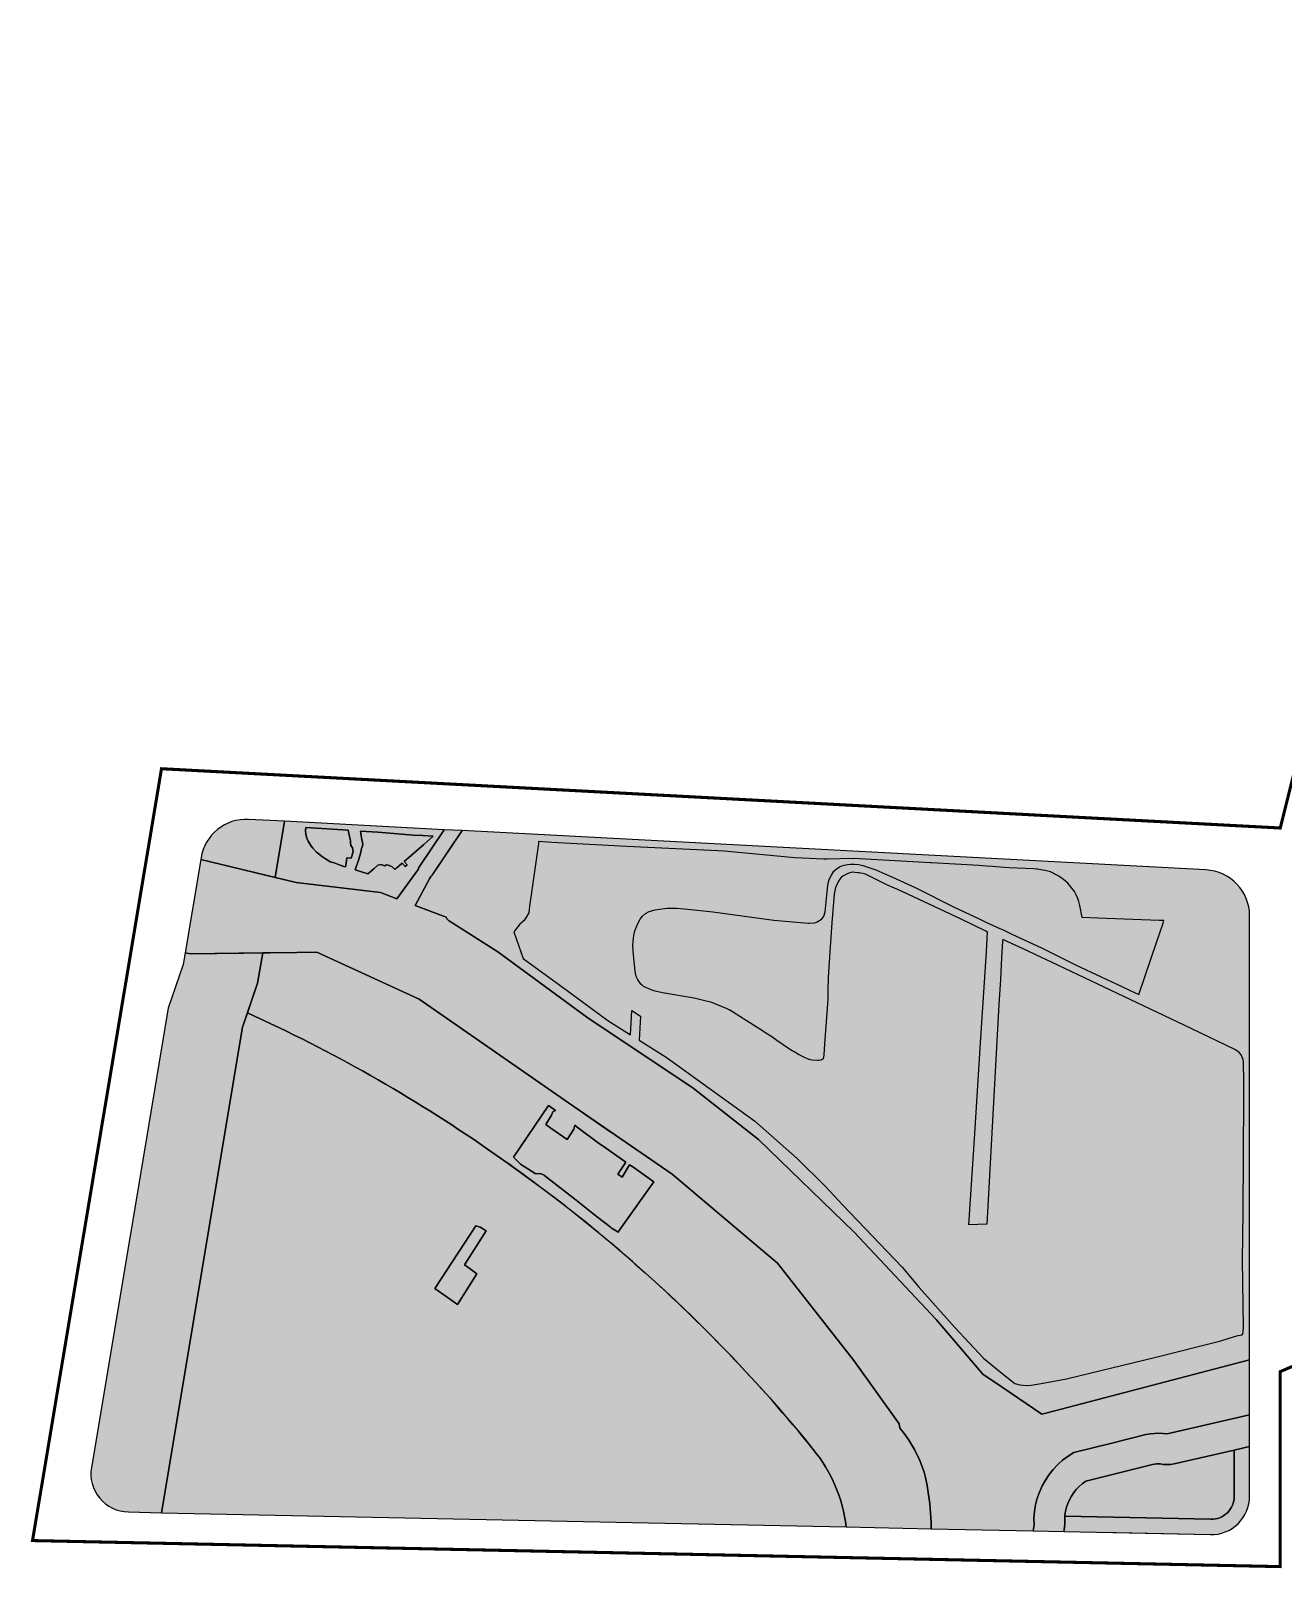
# Model space of a CAD drawing. Header units: millimetres. Extents: x 39642 to 41440, y 212526 to 214342.
# Drawn here: x 39642 to 40460, y 212526 to 213529 of the extents above; entities that cross this region are included whole.
import ezdxf

# ---------------------------------------------------------------- set-up
doc = ezdxf.new("R2010")
doc.units = ezdxf.units.MM
for name, color, linetype in [('00-规划范围', 1, 'Continuous'), ('01-用地方案边线', 7, 'Continuous'), ('YD-A33', 211, 'Continuous'), ('YD-B1B2', 1, 'Continuous'), ('YD-E1', 4, 'Continuous'), ('YD-E2', 111, 'Continuous'), ('YD-G1', 3, 'Continuous'), ('YD-G2', 94, 'Continuous')]:
    doc.layers.add(name, color=color, linetype=linetype)

msp = doc.modelspace()

# ---------------------------------------------------------------- hatches: boundary and pattern name
at = {"layer": 'YD-A33'}
h = msp.add_hatch(color=256, dxfattribs=at)
h.dxf.hatch_style = 1
h.paths.add_polyline_path([(39727.7, 212562), (40035, 212555.6), (40174.7, 212552.7, 0.140094), (40153.2, 212603.3, 0.071853), (39943.3, 212797.4, 0.045986), (39783.8, 212888.3), (39780.6, 212878.9)])
h.paths.add_polyline_path([(39906.2, 212708.4), (39932.8, 212749.3), (39935.8, 212748.4), (39939.7, 212746.1), (39925.4, 212723.8), (39929.2, 212721.2), (39933.5, 212718), (39921, 212697.9)], flags=16)
at = {"layer": 'YD-B1B2'}
h = msp.add_hatch(color=256, dxfattribs=at)
h.dxf.hatch_style = 1
h.paths.add_polyline_path([(40428, 212602.9), (40388.8, 212593.9), (40386.4, 212593.5), (40384, 212593.4), (40381.6, 212593.5), (40379.6, 212593.8), (40378.4, 212593.9), (40377.2, 212593.9), (40376, 212593.7), (40374.6, 212593.5), (40352, 212587.8), (40331, 212582.5), (40328.7, 212580.8), (40326.7, 212579), (40324.9, 212577.1), (40323.2, 212575.1), (40321.8, 212572.8), (40320.5, 212570.5), (40319.4, 212568.1), (40318.5, 212565.6), (40317.9, 212563), (40317.5, 212560.4), (40317.5, 212560.8), (40317.4, 212559.7), (40317.4, 212559.7), (40412.7, 212557.7, 0.42035), (40428, 212572.7)])
at = {"layer": 'YD-E1'}
h = msp.add_hatch(color=256, dxfattribs=at)
h.dxf.hatch_style = 1
h.paths.add_polyline_path([(40276.4, 212644), (40263.9, 212652.4), (40233.3, 212688.1), (40179.8, 212745.2), (40117.4, 212805.7), (40074.7, 212839.2), (40005.3, 212885.4), (39947.2, 212928.1), (39915.1, 212948.7), (39914.2, 212949.5), (39913.5, 212950.7), (39893.3, 212958.3), (39902.8, 212976.2), (39902.9, 212976.2), (39903.5, 212977.3), (39904.1, 212977.9), (39904.4, 212978.3), (39924, 213007.3), (39912.3, 213007.9), (39896.1, 212983.9), (39895.9, 212983.6), (39895.6, 212982.9), (39895.3, 212982), (39893.6, 212979.6), (39881.4, 212962.8), (39870.7, 212966.8), (39815.5, 212973.4), (39753.3, 212988.5), (39743.1, 212927.4), (39746.7, 212926.9), (39816.1, 212927.8), (39829.2, 212928), (39895.9, 212897.3), (39993.3, 212829.6), (40061, 212783), (40129.8, 212724.8), (40179.6, 212661.3), (40209.2, 212620), (40209.6, 212617.1), (40211.9, 212614.6), (40215.3, 212609.8), (40219.3, 212603.3), (40222.8, 212596), (40225.5, 212588.5), (40226.5, 212585), (40227.6, 212579.8), (40229.2, 212567.8), (40230.1, 212555.5), (40230.1, 212555.5), (40230.2, 212551.5), (40296.7, 212550.1), (40297.3, 212554.1), (40297.2, 212558.5), (40297.6, 212562.8), (40297.6, 212562.8), (40297.6, 212562.8), (40297.6, 212562.8), (40298.3, 212567.1), (40299.3, 212571.4), (40300.8, 212575.5), (40302.6, 212579.5), (40304.7, 212583.3), (40307.1, 212586.9), (40309.8, 212590.3), (40312.8, 212593.5), (40315.8, 212596.2), (40319.6, 212599), (40323.3, 212601.3), (40347.1, 212607.2), (40370.3, 212613), (40373.1, 212613.5), (40375.9, 212613.8), (40378.7, 212613.9), (40381.5, 212613.7), (40384.3, 212613.4), (40438, 212625.8), (40438, 212661.7), (40305.8, 212627.3), (40302.4, 212626.4), (40276.4, 212644), (40276.4, 212644), (40276.4, 212644)])
at = {"layer": 'YD-E2'}
h = msp.add_hatch(color=256, dxfattribs=at)
h.dxf.hatch_style = 1
h.paths.add_polyline_path([(39832.7, 212990.1), (39828.9, 212993.3), (39826.5, 212995.8), (39825.6, 212997), (39824, 212999.3), (39823.4, 213000.4), (39822.4, 213002.9), (39822.3, 213003.5), (39822, 213004.7), (39821.8, 213007.3), (39822, 213009.3), (39849.6, 213007.6), (39850.8, 213001.6), (39851, 213000.7), (39851, 212999.6), (39851.4, 212997.5), (39852.3, 212996), (39852.7, 212994.9), (39852.8, 212993.5), (39851.5, 212989.3), (39848.7, 212989.6), (39848.2, 212986.1), (39847.9, 212983.6), (39846.8, 212983.9), (39842.5, 212985.4), (39840.4, 212986.2), (39837.9, 212986.9), (39836.9, 212987.5), (39834.8, 212988.8)])
h = msp.add_hatch(color=256, dxfattribs=at)
h.dxf.hatch_style = 1
h.paths.add_polyline_path([(39854.2, 212981.6), (39856.5, 212988.7), (39857.7, 212992.3), (39858, 212994.3), (39858.3, 212995.6), (39858.8, 212996.8), (39859.1, 212998), (39858.9, 212999.7), (39858.5, 213001.2), (39857.7, 213007), (39869, 213006.3), (39892.3, 213004.4), (39898.3, 213004), (39905.1, 213003.6), (39898.9, 212998.3), (39886.1, 212987.2), (39888, 212985), (39886.8, 212983.9), (39884.8, 212986.1), (39883.1, 212984.6), (39880, 212981.9), (39878.2, 212983.7), (39875.8, 212984.8), (39874.5, 212985), (39873.5, 212984.2), (39870.8, 212985.1), (39869, 212984.8), (39866.3, 212982.4), (39863.5, 212980), (39862.4, 212979.1)])
h = msp.add_hatch(color=256, dxfattribs=at)
h.dxf.hatch_style = 1
h.paths.add_polyline_path([(40365.6, 212900.3), (40360.1, 212903), (40354.6, 212905.6), (40350.5, 212907.5), (40348.6, 212908.4), (40341.2, 212911.8), (40324.3, 212919.7), (40302.1, 212930.8), (40282.8, 212939.8), (40277.6, 212942.2), (40273.4, 212944.1), (40269.8, 212945.8), (40266.2, 212947.4), (40265, 212948), (40261.4, 212949.7), (40245.2, 212957.3), (40219.7, 212970.2), (40204.8, 212976.9), (40199.9, 212979), (40194.1, 212981.6), (40191.3, 212982.6), (40185.6, 212984.5), (40182.9, 212985.1), (40180.1, 212985.3), (40178.3, 212985.3), (40177.4, 212985.3), (40175.5, 212985.2), (40173.4, 212984.8), (40171.9, 212984.3), (40170.4, 212983.6), (40168.1, 212982.1), (40166.7, 212980.8), (40165.1, 212978.3), (40163.5, 212975.3), (40163.1, 212973.8), (40162.7, 212971.4), (40162.2, 212967.3), (40160.9, 212954.3), (40159.9, 212951.3), (40159.7, 212950.8), (40158.8, 212949.8), (40157.8, 212949), (40156.7, 212948.3), (40155.7, 212947.7), (40154.3, 212947.1), (40150.2, 212946.7), (40127.5, 212948.9), (40087.6, 212954.3), (40071.3, 212956.1), (40064.1, 212956.6), (40057.7, 212956.6), (40052.7, 212956.1), (40049.9, 212955.5), (40046.1, 212954.5), (40043.7, 212953.2), (40041.6, 212951.4), (40040.1, 212949.4), (40038.8, 212947.1), (40036.7, 212941.9), (40036, 212938.9), (40035.5, 212934.8), (40035.4, 212932.4), (40035.6, 212928.7), (40036.9, 212915.4), (40037.6, 212912.1), (40038.5, 212910.3), (40040.6, 212907.1), (40041.5, 212906.4), (40042.4, 212905.5), (40047.4, 212903.3), (40050, 212902.5), (40054.8, 212901.5), (40075.5, 212897.9), (40084.1, 212895.8), (40085.2, 212895.6), (40086.9, 212895), (40097, 212890.9), (40098.2, 212890.3), (40100.4, 212888.9), (40114.1, 212880.3), (40120.6, 212876.1), (40120.9, 212875.9), (40121.5, 212875.6), (40126.1, 212872.6), (40129.4, 212870.3), (40137.7, 212864.7), (40139.4, 212863.6), (40140.7, 212862.8), (40143.5, 212861.1), (40147.5, 212859.1), (40149.5, 212858.2), (40151.2, 212857.7), (40152.5, 212857.5), (40156, 212857.2), (40156.7, 212857.2), (40158.3, 212857.5), (40159.6, 212858.2), (40160.1, 212860.8), (40160.6, 212868), (40162.6, 212897), (40162.6, 212902.6), (40162.9, 212911.3), (40164, 212928.1), (40165.3, 212947.1), (40166.9, 212965.8), (40167.5, 212969.2), (40167.9, 212970.6), (40169.9, 212974.7), (40171.3, 212976.6), (40172.4, 212977.5), (40175.4, 212979.2), (40177.8, 212980), (40179, 212980.1), (40180.4, 212980), (40182.2, 212979.8), (40183.2, 212979.7), (40184.1, 212979.5), (40185.6, 212979.2), (40187.2, 212978.8), (40188.1, 212978.4), (40201.3, 212972), (40211.2, 212967.6), (40215.3, 212965.6), (40249.3, 212949.8), (40265.8, 212941.7), (40267, 212941.1), (40266.8, 212937.1), (40266.2, 212928.1), (40262.4, 212868.7), (40258.6, 212809.3), (40254.8, 212749.9), (40266.4, 212750.3), (40269.1, 212798.1), (40271.8, 212845.9), (40274.4, 212893.8), (40275.4, 212910.1), (40276.1, 212924.2), (40276.8, 212935.2), (40276.9, 212936.3), (40293.1, 212928.8), (40298.4, 212926.1), (40308.7, 212921.4), (40317.5, 212917.2), (40355.9, 212899), (40399.8, 212878), (40428.9, 212864.2), (40431.5, 212862.3), (40432.5, 212861), (40433.9, 212857.9), (40434.1, 212856.1), (40434.2, 212843.7), (40434.3, 212843.3), (40434.2, 212841.4), (40434.3, 212832.9), (40434.1, 212795.8), (40434.1, 212794.6), (40433.8, 212758.1), (40433.4, 212726.9), (40434.1, 212683.4), (40433.9, 212680.1), (40433.7, 212678.8), (40433.2, 212678.1), (40430.6, 212677.6), (40428.2, 212677), (40419.3, 212674.3), (40376.8, 212663.6), (40318.4, 212649.5), (40301.9, 212646.4), (40295.4, 212645.2), (40292.4, 212645), (40290.1, 212645.2), (40288.1, 212645.5), (40284.8, 212646.3), (40275.2, 212654), (40264.4, 212662.8), (40245.5, 212683), (40222.3, 212709), (40211.3, 212722.4), (40172.4, 212762.8), (40161.1, 212774.9), (40142.6, 212793.2), (40114.8, 212817.8), (40057.1, 212859.4), (40039.6, 212870.4), (40040.4, 212886.1), (40034.8, 212889.8), (40033.9, 212874), (40019, 212883.4), (39993.4, 212902.2), (39963.8, 212923.9), (39957.6, 212941.3), (39961.6, 212946.2), (39964.5, 212948.7), (39967.4, 212953.6), (39968, 212958.1), (39968.8, 212963.8), (39968.8, 212963.9), (39973.8, 212998.9), (39973.9, 213000.1), (39982.4, 212999.6), (40031.5, 212997), (40090.9, 212994.1), (40095, 212993.9), (40141.1, 212989.6), (40160.1, 212988.7), (40162.3, 212988.6), (40179.5, 212989), (40229.6, 212986.2), (40229.9, 212986.2), (40230.4, 212986.2), (40261.2, 212984.5), (40266.5, 212984.1), (40270.3, 212983.8), (40272.4, 212983.7), (40281.1, 212983.1), (40297, 212982.3), (40299.5, 212982.1), (40305.4, 212981.1), (40308, 212980.3), (40313.5, 212977.5), (40316.6, 212975.3), (40319.3, 212972.9), (40321.2, 212970.9), (40323.8, 212967.5), (40324.9, 212965.3), (40325.8, 212963), (40326.5, 212961.1), (40327.2, 212958.3), (40328.8, 212950.6), (40339, 212950.2), (40379, 212948.7), (40382.1, 212948.6), (40381.5, 212946.8), (40379.2, 212939.9), (40377.4, 212934.8)])
h = msp.add_hatch(color=256, dxfattribs=at)
h.dxf.hatch_style = 1
h.paths.add_polyline_path([(40049.1, 212777.9), (40035.3, 212787.8), (40033.3, 212789.2), (40028.4, 212781.1), (40025.7, 212783), (40030.8, 212790.9), (40017.5, 212800.2), (40012.7, 212803.5), (39999.1, 212813.8), (39997.5, 212815), (39996.8, 212812.3), (39992.6, 212805.7), (39981.9, 212813.1), (39978.5, 212815.4), (39982.3, 212821.6), (39983.2, 212823.7), (39983.2, 212823.7), (39984.9, 212824.5), (39980.3, 212827.9), (39957.4, 212794.1), (39962.1, 212789.6), (39971.6, 212783.5), (39975.5, 212783.3), (39977.5, 212782.3), (39979, 212781.1), (39997.2, 212766.9), (40009.3, 212757.4), (40012.4, 212755), (40020.5, 212748.6), (40021.2, 212747.9), (40025.9, 212745.2), (40027, 212746.9)])
h = msp.add_hatch(color=256, dxfattribs=at)
h.dxf.hatch_style = 1
h.paths.add_polyline_path([(39933.5, 212718), (39929.2, 212721.2), (39925.4, 212723.8), (39939.7, 212746.1), (39935.8, 212748.4), (39932.8, 212749.3), (39906.2, 212708.4), (39921, 212697.9)])
at = {"layer": 'YD-G1'}
h = msp.add_hatch(color=256, dxfattribs=at)
h.dxf.hatch_style = 1
h.paths.add_polyline_path([(39802, 212976.7), (39815.5, 212973.4), (39870.7, 212966.8), (39881.4, 212962.8), (39895.3, 212982), (39895.7, 212983.3), (39912.3, 213007.9), (39808.1, 213013.4)])
h.paths.add_polyline_path([(39849.6, 213007.6), (39850.8, 213001.6), (39851, 213000.7), (39851, 212999.6), (39851.4, 212997.5), (39853.1, 212994.5), (39851.5, 212989.3), (39848.7, 212989.6), (39848.2, 212986.1), (39847.9, 212983.5), (39842.5, 212985.4), (39840.4, 212986.2), (39837.7, 212987), (39834.8, 212988.8), (39832.7, 212990.1), (39828.9, 212993.3), (39824.7, 212997.8), (39822.6, 213002.1), (39821.7, 213006.3), (39822, 213009.3)], flags=16)
h.paths.add_polyline_path([(39854.2, 212981.6), (39856.5, 212988.7), (39857.7, 212992.3), (39858, 212994.3), (39859, 212998.7), (39858.9, 212999.7), (39858.5, 213001.2), (39857.7, 213007), (39869, 213006.3), (39892.3, 213004.4), (39898.3, 213004), (39905.1, 213003.6), (39898.9, 212998.3), (39886.1, 212987.2), (39888, 212985), (39886.8, 212983.9), (39884.8, 212986.1), (39883.1, 212984.6), (39880, 212981.9), (39878.2, 212983.7), (39875.8, 212984.8), (39874.5, 212985), (39873.5, 212984.2), (39870.8, 212985.1), (39869, 212984.8), (39866.3, 212982.4), (39862.4, 212979.1)], flags=16)
h = msp.add_hatch(color=256, dxfattribs=at)
h.dxf.hatch_style = 1
h.paths.add_polyline_path([(40438, 212951.7, 0.398242), (40409.5, 212981.6), (39924, 213007.3), (39902.6, 212975.7), (39893.3, 212958.4), (39893.3, 212958.4), (39893.3, 212958.3), (39913.6, 212950.7), (39913.8, 212950.3), (39914, 212949.9), (39914.2, 212949.5), (39914.5, 212949.2), (39914.8, 212948.9), (39915.1, 212948.6), (39915.5, 212948.4), (39947.2, 212928.1), (40005.3, 212885.4), (40074.7, 212839.2), (40117.4, 212805.7), (40179.8, 212745.2), (40233.3, 212688.1), (40263.9, 212652.4), (40276.4, 212644), (40302.4, 212626.4), (40305.8, 212627.3), (40438, 212661.7)])
h.paths.add_polyline_path([(40037.8, 212911.4), (40036.9, 212915.4), (40035.4, 212931.3), (40035.6, 212937.4), (40036.7, 212941.9), (40039.3, 212948.3), (40042.5, 212952.6), (40046.1, 212954.5), (40051.3, 212955.9), (40057.7, 212956.6), (40064.1, 212956.6), (40071.3, 212956.1), (40087.6, 212954.3), (40127.5, 212948.9), (40149.8, 212946.8), (40150.6, 212946.8), (40153.8, 212947.1), (40154.8, 212947.3), (40155.7, 212947.7), (40156.7, 212948.3), (40157.6, 212948.8), (40158, 212949.1), (40158.8, 212949.8), (40159.7, 212950.8), (40159.9, 212951.1), (40160, 212951.5), (40160.9, 212954.3), (40162.2, 212967.3), (40162.7, 212971.4), (40163.2, 212974.8), (40166.6, 212981.2), (40171.9, 212984.5), (40176, 212985.3), (40178.3, 212985.3), (40182.3, 212985.3), (40185.6, 212984.5), (40193.3, 212981.9), (40199.9, 212979), (40204.8, 212976.9), (40219.7, 212970.2), (40245.2, 212957.3), (40261.4, 212949.7), (40265, 212948), (40269.8, 212945.8), (40273.4, 212944.1), (40277.6, 212942.2), (40282.8, 212939.8), (40302.1, 212930.8), (40324.3, 212919.7), (40341.2, 212911.8), (40348.6, 212908.4), (40350.5, 212907.5), (40354.6, 212905.6), (40360.1, 212903), (40365.6, 212900.3), (40377.4, 212934.8), (40379.2, 212939.9), (40381.5, 212946.8), (40382.1, 212948.6), (40379, 212948.7), (40339, 212950.2), (40328.8, 212950.6), (40327.2, 212958.3), (40326.5, 212961.1), (40325.8, 212963), (40324.9, 212965.3), (40323.8, 212967.5), (40321.2, 212970.9), (40319.3, 212972.9), (40316.6, 212975.3), (40313.5, 212977.5), (40308, 212980.3), (40305.4, 212981.1), (40299.5, 212982.1), (40299, 212982.1), (40297, 212982.3), (40281.1, 212983.1), (40272.4, 212983.7), (40270.3, 212983.8), (40266.5, 212984.1), (40261.2, 212984.5), (40230.4, 212986.2), (40179.5, 212989), (40162.3, 212988.6), (40160.1, 212988.7), (40141.1, 212989.6), (40095, 212993.9), (40090.9, 212994.1), (40031.5, 212997), (39982.4, 212999.6), (39973.9, 213000.1), (39968.8, 212963.9), (39968.8, 212963.8), (39968, 212958.1), (39967.4, 212953.6), (39964.5, 212948.7), (39961.6, 212946.2), (39957.6, 212941.3), (39963.8, 212923.9), (39993.4, 212902.2), (40019, 212883.4), (40033.9, 212874), (40033.9, 212874), (40034.8, 212889.8), (40040.4, 212886.1), (40040.4, 212886.1), (40039.6, 212870.4), (40057.1, 212859.4), (40114.8, 212817.8), (40142.6, 212793.2), (40161.1, 212774.9), (40172.4, 212762.8), (40211.3, 212722.4), (40222.3, 212709), (40245.5, 212683), (40264.4, 212662.8), (40275.2, 212654), (40284.8, 212646.3), (40288.1, 212645.5), (40290.1, 212645.2), (40292.4, 212645), (40295.4, 212645.2), (40301.9, 212646.4), (40318.4, 212649.5), (40376.8, 212663.6), (40419.3, 212674.3), (40429.9, 212677.5), (40433.2, 212678.1), (40433.7, 212678.8), (40433.9, 212680.1), (40434.1, 212683), (40434.1, 212683.4), (40433.4, 212726.9), (40433.8, 212758.1), (40434.1, 212794.6), (40434.1, 212795.8), (40434.3, 212832.9), (40434.2, 212843.7), (40434.2, 212843.7), (40434.1, 212856.1), (40433.9, 212857.9), (40432.5, 212861), (40431.5, 212862.3), (40428.9, 212864.2), (40399.8, 212878), (40355.9, 212899), (40317.5, 212917.2), (40308.7, 212921.4), (40298.4, 212926.1), (40293.1, 212928.8), (40276.9, 212936.3), (40276.8, 212935.2), (40276.1, 212924.2), (40275.4, 212910.1), (40274.4, 212893.8), (40271.8, 212845.9), (40269.1, 212798.1), (40266.4, 212750.3), (40254.8, 212749.9), (40258.6, 212809.3), (40262.4, 212868.7), (40266.2, 212928.1), (40266.8, 212937.1), (40267, 212940.9), (40267, 212941.1), (40265.8, 212941.7), (40249.3, 212949.8), (40215.3, 212965.6), (40211.2, 212967.6), (40201.3, 212972), (40188.1, 212978.4), (40187.2, 212978.8), (40185.6, 212979.2), (40184.1, 212979.5), (40183.2, 212979.7), (40182.2, 212979.8), (40180.4, 212980), (40179, 212980.1), (40177.8, 212980), (40175.9, 212979.4), (40175.3, 212979.1), (40172.4, 212977.5), (40171.3, 212976.6), (40169.9, 212974.7), (40167.9, 212970.6), (40167.5, 212969.3), (40167.5, 212969), (40166.9, 212965.8), (40165.3, 212947.1), (40164, 212928.1), (40162.9, 212911.3), (40162.6, 212902.6), (40162.6, 212897), (40160.6, 212868), (40159.9, 212857.7), (40156.6, 212857.2), (40150.9, 212857.6), (40147.5, 212859.1), (40141.6, 212862.2), (40137.7, 212864.7), (40129.4, 212870.3), (40126.1, 212872.6), (40121.5, 212875.6), (40120.9, 212875.9), (40120.6, 212876.1), (40114.1, 212880.3), (40100.4, 212888.9), (40098.2, 212890.3), (40097, 212890.9), (40086.9, 212895), (40085.2, 212895.6), (40075.5, 212897.9), (40054.8, 212901.5), (40048.6, 212902.7), (40041.4, 212905.9)], flags=16)
h = msp.add_hatch(color=256, dxfattribs=at)
h.dxf.hatch_style = 1
h.paths.add_polyline_path([(40129.8, 212724.8), (40061, 212783), (39993.3, 212829.6), (39895.9, 212897.3), (39829.2, 212928), (39816.1, 212927.8), (39793.8, 212927.5), (39790.4, 212907.6), (39783.8, 212888.3, -0.045149), (39940.6, 212799.4), (39946.1, 212795.5, -0.029166), (40037.8, 212723.6, -0.041761), (40153.2, 212603.3, -0.140094), (40174.7, 212552.7), (40230.2, 212551.5), (40230.1, 212555.5), (40229.2, 212567.8), (40227.6, 212579.8), (40226.5, 212585), (40225.5, 212588.5), (40222.8, 212596), (40219.3, 212603.3), (40215.3, 212609.8), (40211.9, 212614.6), (40209.6, 212617.1), (40209.2, 212620), (40179.6, 212661.3)])
h.paths.add_polyline_path([(40025.9, 212745.2), (40021.2, 212747.9), (40020.5, 212748.6), (40012.4, 212755), (40009.3, 212757.4), (39997.2, 212766.9), (39979, 212781.1), (39977.5, 212782.3), (39975.5, 212783.3), (39971.6, 212783.5), (39962.1, 212789.6), (39957.4, 212794.1), (39980.3, 212827.9), (39984.9, 212824.5), (39983.2, 212823.7), (39982.3, 212821.6), (39978.5, 212815.4), (39981.9, 212813.1), (39992.6, 212805.7), (39996.8, 212812.3), (39997.5, 212815), (39999.1, 212813.8), (40012.7, 212803.5), (40017.5, 212800.2), (40030.8, 212790.9), (40025.7, 212783), (40028.4, 212781.1), (40033.3, 212789.2), (40035.3, 212787.8), (40049.1, 212777.9), (40027, 212746.9)], flags=16)
h = msp.add_hatch(color=256, dxfattribs=at)
h.dxf.hatch_style = 1
h.paths.add_polyline_path([(40428, 212602.9), (40438, 212605.2), (40438, 212625.8), (40384.3, 212613.4), (40381.5, 212613.7), (40378.7, 212613.9), (40375.9, 212613.8), (40373.1, 212613.5), (40370.3, 212613), (40347.1, 212607.2), (40323.3, 212601.3), (40319.6, 212599), (40315.8, 212596.2), (40312.8, 212593.5), (40309.8, 212590.3), (40307.1, 212586.9), (40304.7, 212583.3), (40302.6, 212579.5), (40300.8, 212575.5), (40299.3, 212571.4), (40298.3, 212567.1), (40297.6, 212562.8), (40297.2, 212558.5), (40297.3, 212554.1), (40296.7, 212550.1), (40316.8, 212549.7), (40317, 212551), (40317.3, 212554.2), (40317.2, 212559.1), (40317.4, 212560), (40317.5, 212561.6), (40318.9, 212566.9), (40321, 212571.7), (40324, 212576.2), (40327.7, 212580), (40331, 212582.5), (40352, 212587.8), (40376.7, 212594), (40379.6, 212593.8), (40381.6, 212593.5), (40384, 212593.4), (40386.4, 212593.5), (40388.8, 212593.9)])
at = {"layer": 'YD-G2'}
h = msp.add_hatch(color=256, dxfattribs=at)
h.dxf.hatch_style = 1
edge = h.paths.add_edge_path()
edge.add_line((39808.1, 213013.4), (39784.6, 213014.6))
edge.add_arc((39783, 212984.7), 30, 87.0202, 170.5201)
edge.add_line((39753.5, 212989.6), (39753.3, 212988.5))
edge.add_line((39753.3, 212988.5), (39802, 212976.7))
edge.add_line((39802, 212976.7), (39808.1, 213013.4))
h = msp.add_hatch(color=256, dxfattribs=at)
h.dxf.hatch_style = 1
edge = h.paths.add_edge_path()
edge.add_line((39780.6, 212878.9), (39790.4, 212907.6))
edge.add_line((39790.4, 212907.6), (39793.8, 212927.5))
edge.add_line((39793.8, 212927.5), (39746.7, 212926.9))
edge.add_line((39746.7, 212926.9), (39743.1, 212927.4))
edge.add_line((39743.1, 212927.4), (39741.8, 212919.9))
edge.add_line((39741.8, 212919.9), (39732, 212891.3))
edge.add_line((39732, 212891.3), (39681.9, 212591.6))
edge.add_arc((39706.6, 212587.5), 25, 170.586, 268.8015)
edge.add_line((39706.1, 212562.5), (39727.7, 212562))
edge.add_line((39727.7, 212562), (39780.6, 212878.9))
h = msp.add_hatch(color=256, dxfattribs=at)
h.dxf.hatch_style = 1
h.paths.add_polyline_path([(40438, 212605.2), (40428, 212602.9), (40428, 212572.7, -0.42035), (40412.7, 212557.7), (40317.4, 212559.7), (40317.3, 212557.8), (40317.3, 212554.2), (40317, 212551), (40316.8, 212549.7), (40412.4, 212547.7, 0.420748), (40438, 212572.7)])

# ---------------------------------------------------------------- linework, layer by layer
at = {"layer": '00-规划范围', "const_width": 2}
msp.add_lwpolyline([(40627.8, 213687.9), (40458, 213009), (39727.7, 213047.7), (39643.5, 212543.8), (40458, 212526.8), (40458, 212654.1), (40478, 212662.7)], dxfattribs=at)
at = {"layer": '01-用地方案边线'}
for points in [[(40276.4, 212644), (40263.9, 212652.4), (40233.3, 212688.1), (40179.8, 212745.2), (40117.4, 212805.7), (40074.7, 212839.2), (40005.3, 212885.4), (39947.2, 212928.1), (39915.1, 212948.7), (39914.2, 212949.5), (39913.5, 212950.7), (39893.3, 212958.3), (39902.8, 212976.2), (39902.9, 212976.2), (39903.5, 212977.3), (39904.1, 212977.9), (39904.4, 212978.3), (39924, 213007.3), (39912.3, 213007.9), (39896.1, 212983.9), (39895.9, 212983.6), (39895.6, 212982.9), (39895.3, 212982), (39893.6, 212979.6), (39881.4, 212962.8), (39870.7, 212966.8), (39815.5, 212973.4), (39753.3, 212988.5), (39743.1, 212927.4), (39746.7, 212926.9), (39816.1, 212927.8), (39829.2, 212928), (39895.9, 212897.3), (39993.3, 212829.6), (40061, 212783), (40129.8, 212724.8), (40179.6, 212661.3), (40209.2, 212620), (40209.6, 212617.1), (40211.9, 212614.6), (40215.3, 212609.8), (40219.3, 212603.3), (40222.8, 212596), (40225.5, 212588.5), (40226.5, 212585), (40227.6, 212579.8), (40229.2, 212567.8), (40230.1, 212555.5), (40230.1, 212555.5), (40230.2, 212551.5), (40296.7, 212550.1), (40297.3, 212554.1), (40297.2, 212558.5), (40297.6, 212562.8), (40297.6, 212562.8), (40297.6, 212562.8), (40297.6, 212562.8), (40298.3, 212567.1), (40299.3, 212571.4), (40300.8, 212575.5), (40302.6, 212579.5), (40304.7, 212583.3), (40307.1, 212586.9), (40309.8, 212590.3), (40312.8, 212593.5), (40315.8, 212596.2), (40319.6, 212599), (40323.3, 212601.3), (40347.1, 212607.2), (40370.3, 212613), (40373.1, 212613.5), (40375.9, 212613.8), (40378.7, 212613.9), (40381.5, 212613.7), (40384.3, 212613.4), (40438, 212625.8), (40438, 212661.7), (40305.8, 212627.3), (40302.4, 212626.4), (40276.4, 212644), (40276.4, 212644), (40276.4, 212644)], [(39895.3, 212982), (39895.7, 212983.2), (39896.1, 212983.9), (39912.3, 213007.9), (39808.1, 213013.4), (39802, 212976.7), (39815.5, 212973.4), (39870.7, 212966.8), (39881.4, 212962.8), (39893.6, 212979.6)], [(39851, 213000.7), (39850.8, 213001.6), (39849.6, 213007.6), (39822, 213009.3), (39821.8, 213007.3), (39822, 213004.7), (39822.3, 213003.5), (39822.4, 213002.9), (39823.4, 213000.4), (39824, 212999.3), (39825.6, 212997), (39826.5, 212995.8), (39828.9, 212993.3), (39832.7, 212990.1), (39834.8, 212988.8), (39836.9, 212987.5), (39837.9, 212986.9), (39840.4, 212986.2), (39842.5, 212985.4), (39846.8, 212983.9), (39847.8, 212983.6), (39847.9, 212983.6), (39848.2, 212986.1), (39848.7, 212989.6), (39851.5, 212989.3), (39852.8, 212993.5), (39852.7, 212994.9), (39852.3, 212996), (39851.4, 212997.5), (39851, 212999.6)], [(39832.7, 212990.1), (39828.9, 212993.3), (39826.5, 212995.8), (39825.6, 212997), (39824, 212999.3), (39823.4, 213000.4), (39822.4, 213002.9), (39822.3, 213003.5), (39822, 213004.7), (39821.8, 213007.3), (39822, 213009.3), (39849.6, 213007.6), (39850.8, 213001.6), (39851, 213000.7), (39851, 212999.6), (39851.4, 212997.5), (39852.3, 212996), (39852.7, 212994.9), (39852.8, 212993.5), (39851.5, 212989.3), (39848.7, 212989.6), (39848.2, 212986.1), (39847.9, 212983.6), (39846.8, 212983.9), (39842.5, 212985.4), (39840.4, 212986.2), (39837.9, 212986.9), (39836.9, 212987.5), (39834.8, 212988.8)], [(39898.9, 212998.3), (39905.1, 213003.6), (39898.3, 213004), (39892.3, 213004.4), (39869, 213006.3), (39857.7, 213007), (39858.5, 213001.2), (39858.9, 212999.7), (39859.1, 212998), (39858.8, 212996.8), (39858.3, 212995.6), (39858, 212994.3), (39857.7, 212992.3), (39856.5, 212988.7), (39854.2, 212981.6), (39862.4, 212979.1), (39862.4, 212979.1), (39863.5, 212980), (39866.3, 212982.4), (39869, 212984.8), (39870.8, 212985.1), (39873.5, 212984.2), (39874.5, 212985), (39875.8, 212984.8), (39878.2, 212983.7), (39880, 212981.9), (39880.1, 212982.1), (39883.1, 212984.6), (39884.8, 212986.1), (39886.8, 212983.9), (39888, 212985), (39886.1, 212987.2)], [(39854.2, 212981.6), (39856.5, 212988.7), (39857.7, 212992.3), (39858, 212994.3), (39858.3, 212995.6), (39858.8, 212996.8), (39859.1, 212998), (39858.9, 212999.7), (39858.5, 213001.2), (39857.7, 213007), (39869, 213006.3), (39892.3, 213004.4), (39898.3, 213004), (39905.1, 213003.6), (39898.9, 212998.3), (39886.1, 212987.2), (39888, 212985), (39886.8, 212983.9), (39884.8, 212986.1), (39883.1, 212984.6), (39880, 212981.9), (39878.2, 212983.7), (39875.8, 212984.8), (39874.5, 212985), (39873.5, 212984.2), (39870.8, 212985.1), (39869, 212984.8), (39866.3, 212982.4), (39863.5, 212980), (39862.4, 212979.1)], [(40046.1, 212954.5), (40049.9, 212955.5), (40052.7, 212956.1), (40057.7, 212956.6), (40064.1, 212956.6), (40071.3, 212956.1), (40087.6, 212954.3), (40127.5, 212948.9), (40149.8, 212946.8), (40150.6, 212946.8), (40153.8, 212947.1), (40154.8, 212947.3), (40155.7, 212947.7), (40156.7, 212948.3), (40157.6, 212948.8), (40158, 212949.1), (40158.8, 212949.8), (40159.7, 212950.8), (40159.9, 212951.1), (40160, 212951.5), (40160.9, 212954.3), (40162.2, 212967.3), (40162.7, 212971.4), (40163.1, 212973.8), (40163.5, 212975.3), (40165.1, 212978.3), (40166.7, 212980.8), (40168.1, 212982.1), (40170.4, 212983.6), (40171.9, 212984.3), (40173.4, 212984.8), (40175.5, 212985.2), (40177.4, 212985.3), (40178.3, 212985.3), (40180.1, 212985.3), (40182.9, 212985.1), (40185.6, 212984.5), (40191.3, 212982.6), (40194.1, 212981.6), (40199.9, 212979), (40204.8, 212976.9), (40219.7, 212970.2), (40245.2, 212957.3), (40261.4, 212949.7), (40265, 212948), (40266.2, 212947.4), (40269.8, 212945.8), (40273.4, 212944.1), (40277.6, 212942.2), (40282.8, 212939.8), (40302.1, 212930.8), (40324.3, 212919.7), (40341.2, 212911.8), (40348.6, 212908.4), (40350.5, 212907.5), (40354.6, 212905.6), (40360.1, 212903), (40365.6, 212900.3), (40377.4, 212934.8), (40379.2, 212939.9), (40381.5, 212946.8), (40382.1, 212948.6), (40379, 212948.7), (40339, 212950.2), (40328.8, 212950.6), (40327.2, 212958.3), (40326.5, 212961.1), (40325.8, 212963), (40324.9, 212965.3), (40323.8, 212967.5), (40321.2, 212970.9), (40319.3, 212972.9), (40316.6, 212975.3), (40313.5, 212977.5), (40308, 212980.3), (40305.4, 212981.1), (40299.5, 212982.1), (40299, 212982.1), (40297, 212982.3), (40281.1, 212983.1), (40272.4, 212983.7), (40270.3, 212983.8), (40266.5, 212984.1), (40261.2, 212984.5), (40230.4, 212986.2), (40229.9, 212986.2), (40229.6, 212986.2), (40179.5, 212989), (40162.3, 212988.6), (40160.1, 212988.7), (40141.1, 212989.6), (40095, 212993.9), (40090.9, 212994.1), (40031.5, 212997), (39982.4, 212999.6), (39973.9, 213000.1), (39973.8, 212998.9), (39968.8, 212963.9), (39968.8, 212963.8), (39968, 212958.1), (39967.4, 212953.6), (39964.5, 212948.7), (39961.6, 212946.2), (39957.6, 212941.3), (39963.8, 212923.9), (39993.4, 212902.2), (40019, 212883.4), (40033.9, 212874), (40033.9, 212874), (40034.8, 212889.8), (40040.4, 212886.1), (40040.4, 212886.1), (40039.6, 212870.4), (40057.1, 212859.4), (40114.8, 212817.8), (40142.6, 212793.2), (40161.1, 212774.9), (40172.4, 212762.8), (40211.3, 212722.4), (40222.3, 212709), (40245.5, 212683), (40264.4, 212662.8), (40275.2, 212654), (40284.8, 212646.3), (40288.1, 212645.5), (40290.1, 212645.2), (40292.4, 212645), (40295.4, 212645.2), (40301.9, 212646.4), (40318.4, 212649.5), (40376.8, 212663.6), (40419.3, 212674.3), (40428.2, 212677), (40430.6, 212677.6), (40433.2, 212678.1), (40433.7, 212678.8), (40433.9, 212680.1), (40434.1, 212683), (40434.1, 212683.4), (40433.4, 212726.9), (40433.8, 212758.1), (40434.1, 212794.6), (40434.1, 212795.8), (40434.3, 212832.9), (40434.2, 212841.4), (40434.3, 212843.3), (40434.2, 212843.7), (40434.1, 212856.1), (40433.9, 212857.9), (40432.5, 212861), (40431.5, 212862.3), (40428.9, 212864.2), (40399.8, 212878), (40355.9, 212899), (40317.5, 212917.2), (40308.7, 212921.4), (40298.4, 212926.1), (40293.1, 212928.8), (40276.9, 212936.3), (40276.8, 212935.2), (40276.1, 212924.2), (40275.4, 212910.1), (40274.4, 212893.8), (40271.8, 212845.9), (40269.1, 212798.1), (40266.4, 212750.3), (40254.8, 212749.9), (40258.6, 212809.3), (40262.4, 212868.7), (40266.2, 212928.1), (40266.8, 212937.1), (40267, 212940.9), (40267, 212941.1), (40265.8, 212941.7), (40249.3, 212949.8), (40215.3, 212965.6), (40211.2, 212967.6), (40201.3, 212972), (40188.1, 212978.4), (40187.2, 212978.8), (40185.6, 212979.2), (40184.1, 212979.5), (40183.2, 212979.7), (40182.2, 212979.8), (40180.4, 212980), (40179, 212980.1), (40177.8, 212980), (40175.9, 212979.4), (40175.3, 212979.1), (40172.4, 212977.5), (40171.3, 212976.6), (40169.9, 212974.7), (40167.9, 212970.6), (40167.5, 212969.3), (40167.5, 212969), (40166.9, 212965.8), (40165.3, 212947.1), (40164, 212928.1), (40162.9, 212911.3), (40162.6, 212902.6), (40162.6, 212897), (40160.6, 212868), (40160.1, 212860.8), (40159.6, 212858.2), (40158.3, 212857.5), (40156.7, 212857.2), (40156, 212857.2), (40152.5, 212857.5), (40151.2, 212857.7), (40149.5, 212858.2), (40147.5, 212859.1), (40143.5, 212861.1), (40140.7, 212862.8), (40139.4, 212863.6), (40137.7, 212864.7), (40129.4, 212870.3), (40126.1, 212872.6), (40121.5, 212875.6), (40120.9, 212875.9), (40120.6, 212876.1), (40114.1, 212880.3), (40100.4, 212888.9), (40098.2, 212890.3), (40097, 212890.9), (40086.9, 212895), (40085.2, 212895.6), (40084.1, 212895.8), (40075.5, 212897.9), (40054.8, 212901.5), (40050, 212902.5), (40047.4, 212903.3), (40042.4, 212905.5), (40041.5, 212906.4), (40040.6, 212907.1), (40038.5, 212910.3), (40037.6, 212912.1), (40036.9, 212915.4), (40035.6, 212928.7), (40035.4, 212932.4), (40035.5, 212934.8), (40036, 212938.9), (40036.7, 212941.9), (40038.8, 212947.1), (40040.1, 212949.4), (40041.6, 212951.4), (40043.7, 212953.2)], [(40049.1, 212777.9), (40035.3, 212787.8), (40033.3, 212789.2), (40028.4, 212781.1), (40025.7, 212783), (40030.8, 212790.9), (40017.5, 212800.2), (40012.7, 212803.5), (39999.1, 212813.8), (39997.5, 212815), (39996.8, 212812.3), (39992.6, 212805.7), (39981.9, 212813.1), (39978.5, 212815.4), (39982.3, 212821.6), (39983.2, 212823.7), (39983.2, 212823.7), (39984.9, 212824.5), (39980.3, 212827.9), (39957.4, 212794.1), (39962.1, 212789.6), (39971.6, 212783.5), (39975.5, 212783.3), (39977.5, 212782.3), (39979, 212781.1), (39997.2, 212766.9), (40009.3, 212757.4), (40012.4, 212755), (40020.5, 212748.6), (40021.2, 212747.9), (40025.9, 212745.2), (40027, 212746.9)], [(40027, 212746.9), (40025.9, 212745.2), (40021.2, 212747.9), (40020.5, 212748.6), (40012.4, 212755), (40009.3, 212757.4), (39997.2, 212766.9), (39979, 212781.1), (39977.5, 212782.3), (39975.5, 212783.3), (39971.6, 212783.5), (39962.1, 212789.6), (39957.4, 212794.1), (39980.3, 212827.9), (39984.9, 212824.5), (39983.2, 212823.7), (39982.3, 212821.6), (39978.5, 212815.4), (39981.9, 212813.1), (39992.6, 212805.7), (39996.8, 212812.3), (39997.5, 212815), (39999.1, 212813.8), (40012.7, 212803.5), (40017.5, 212800.2), (40030.8, 212790.9), (40025.7, 212783), (40028.4, 212781.1), (40033.3, 212789.2), (40035.3, 212787.8), (40049.1, 212777.9)], [(39933.5, 212718), (39929.2, 212721.2), (39925.4, 212723.8), (39939.7, 212746.1), (39935.8, 212748.4), (39932.8, 212749.3), (39906.2, 212708.4), (39921, 212697.9)], [(39921, 212697.9), (39906.2, 212708.4), (39932.8, 212749.3), (39935.8, 212748.4), (39939.7, 212746.1), (39925.4, 212723.8), (39929.2, 212721.2), (39933.5, 212718)], [(40428, 212602.9), (40438, 212605.2), (40438, 212625.8), (40384.3, 212613.4), (40381.5, 212613.7), (40378.7, 212613.9), (40375.9, 212613.8), (40373.1, 212613.5), (40370.3, 212613), (40347.1, 212607.2), (40323.3, 212601.3), (40319.6, 212599), (40315.8, 212596.2), (40312.8, 212593.5), (40309.8, 212590.3), (40307.1, 212586.9), (40304.7, 212583.3), (40302.6, 212579.5), (40300.8, 212575.5), (40299.3, 212571.4), (40298.3, 212567.1), (40297.6, 212562.8), (40297.2, 212558.5), (40297.3, 212554.1), (40296.7, 212550.1), (40316.8, 212549.7), (40317, 212551), (40317.3, 212554.2), (40317.3, 212557.8), (40317.4, 212559.7), (40317.4, 212559.7), (40317.5, 212560.8), (40317.5, 212560.4), (40317.9, 212563), (40318.5, 212565.6), (40319.4, 212568.1), (40320.5, 212570.5), (40321.8, 212572.8), (40323.2, 212575.1), (40324.9, 212577.1), (40326.7, 212579), (40328.7, 212580.8), (40331, 212582.5), (40352, 212587.8), (40374.6, 212593.5), (40376, 212593.7), (40377.2, 212593.9), (40378.4, 212593.9), (40379.6, 212593.8), (40381.6, 212593.5), (40384, 212593.4), (40386.4, 212593.5), (40388.8, 212593.9)]]:
    msp.add_lwpolyline(points, close=True, dxfattribs=at)
for points in [[(39808.1, 213013.4), (39784.6, 213014.6, 0.381363), (39753.5, 212989.6), (39753.3, 212988.5), (39802, 212976.7)], [(40438, 212951.7, 0.398242), (40409.5, 212981.6), (39924, 213007.3), (39904.2, 212978), (39903.5, 212977.3), (39902.9, 212976.2), (39893.3, 212958.4), (39893.3, 212958.4), (39893.3, 212958.3), (39913.6, 212950.7), (39913.8, 212950.3), (39914, 212949.9), (39914.2, 212949.5), (39914.5, 212949.2), (39914.8, 212948.9), (39915.1, 212948.6), (39915.5, 212948.4), (39947.2, 212928.1), (40005.3, 212885.4), (40074.7, 212839.2), (40117.4, 212805.7), (40179.8, 212745.2), (40233.3, 212688.1), (40263.9, 212652.4), (40276.4, 212644), (40302.4, 212626.4), (40305.8, 212627.3), (40438, 212661.7)], [(39780.6, 212878.9), (39790.4, 212907.6), (39793.8, 212927.5), (39746.7, 212926.9), (39743.1, 212927.4), (39741.8, 212919.9), (39732, 212891.3), (39681.9, 212591.6, 0.456862), (39706.1, 212562.5), (39727.7, 212562)], [(40129.8, 212724.8), (40061, 212783), (39993.3, 212829.6), (39895.9, 212897.3), (39829.2, 212928), (39816.1, 212927.8), (39793.8, 212927.5), (39790.4, 212907.6), (39783.8, 212888.3, -0.045149), (39940.6, 212799.4), (39946.1, 212795.5, -0.071013), (40153.2, 212603.3, -0.140094), (40174.7, 212552.7), (40230.2, 212551.5), (40230.1, 212555.5), (40229.2, 212567.8), (40227.6, 212579.8), (40226.5, 212585), (40225.5, 212588.5), (40222.8, 212596), (40219.3, 212603.3), (40215.3, 212609.8), (40211.9, 212614.6), (40209.6, 212617.1), (40209.2, 212620), (40179.6, 212661.3)], [(40037.8, 212723.6, 0.029166), (39946.1, 212795.5), (39940.6, 212799.4, 0.045149), (39783.8, 212888.3), (39780.6, 212878.9), (39727.7, 212562), (40035, 212555.6), (40174.7, 212552.7, 0.140094), (40153.2, 212603.3, 0.041761)], [(40438, 212572.7), (40438, 212605.2), (40428, 212602.9), (40428, 212572.7, -0.42035), (40412.7, 212557.7), (40317.4, 212559.7), (40317.3, 212557.8), (40317.3, 212554.2), (40317, 212551), (40316.8, 212549.7), (40412.4, 212547.7, 0.420748)], [(40428, 212572.7), (40428, 212602.9), (40388.8, 212593.9), (40386.4, 212593.5), (40384, 212593.4), (40381.6, 212593.5), (40379.6, 212593.8), (40378.4, 212593.9), (40377.2, 212593.9), (40376, 212593.7), (40374.6, 212593.5), (40352, 212587.8), (40331, 212582.5), (40328.7, 212580.8), (40326.7, 212579), (40324.9, 212577.1), (40323.2, 212575.1), (40321.8, 212572.8), (40320.5, 212570.5), (40319.4, 212568.1), (40318.5, 212565.6), (40317.9, 212563), (40317.5, 212560.4), (40317.5, 212560.8), (40317.4, 212559.7), (40317.4, 212559.7), (40412.7, 212557.7, 0.42035)]]:
    msp.add_lwpolyline(points, format="xyb", close=True, dxfattribs=at)
msp.add_lwpolyline([(39906, 212890.2), (40021.1, 212810.5)], dxfattribs=at)
msp.add_lwpolyline([(40340.7, 212549.2), (40412.4, 212547.7, 0.420748), (40438, 212572.7), (40438, 212605.2), (40428, 212602.9), (40428, 212572.7, -0.42035), (40412.7, 212557.7), (40317.4, 212559.7)], format="xyb", dxfattribs=at)

doc.saveas('drawing.dxf')
